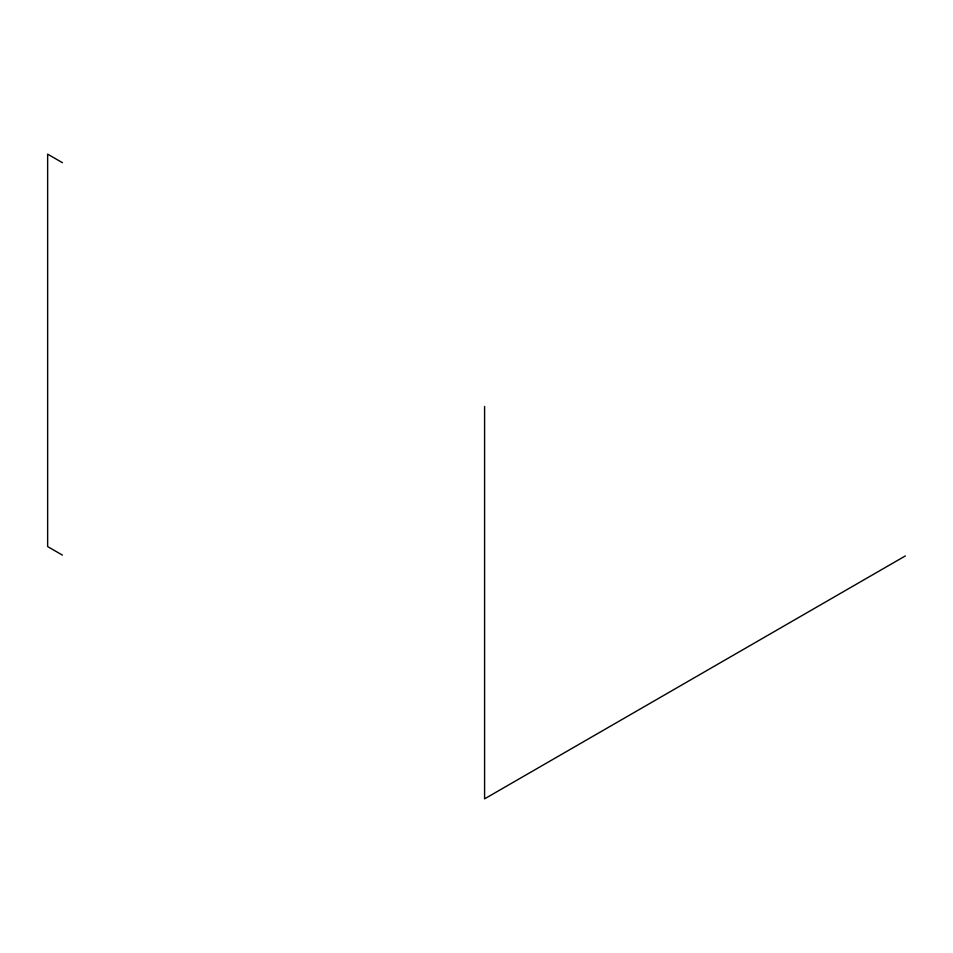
<?xml version="1.0" encoding="UTF-8"?>
<svg xmlns="http://www.w3.org/2000/svg" width="953" height="953" viewBox="0 0 953 953"><rect width="100%" height="100%" fill="white"/><g stroke="black" fill="none" stroke-linecap="round" stroke-linejoin="round"><path stroke-width="1.43" d="M905.35 555.921L484.589 798.84L484.589 406.419M62.398 162.677L47.65 154.16L47.65 546.581L62.398 555.099"/></g></svg>
